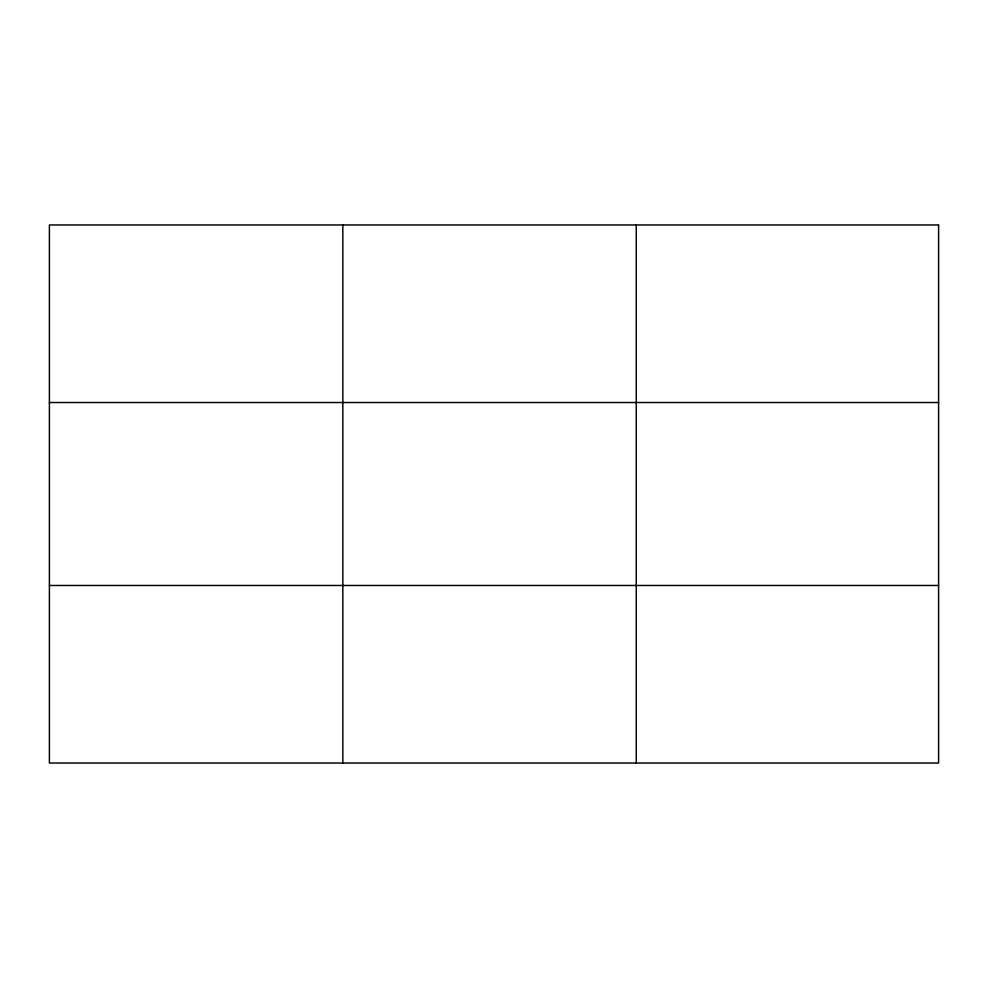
<?xml version="1.0" encoding="UTF-8"?>
<svg xmlns="http://www.w3.org/2000/svg" width="988" height="988" viewBox="0 0 988 988"><rect width="100%" height="100%" fill="white"/><g stroke="black" fill="none" stroke-linecap="round" stroke-linejoin="round"><path stroke-width="1.48" d="M342.836 763.032L342.836 224.968M636.272 763.032L636.272 224.968M49.4 402.524L938.6 402.524M49.4 585.476L938.6 585.476M938.6 224.968L938.6 763.032L49.4 763.032L49.4 224.968L938.6 224.968"/></g></svg>
